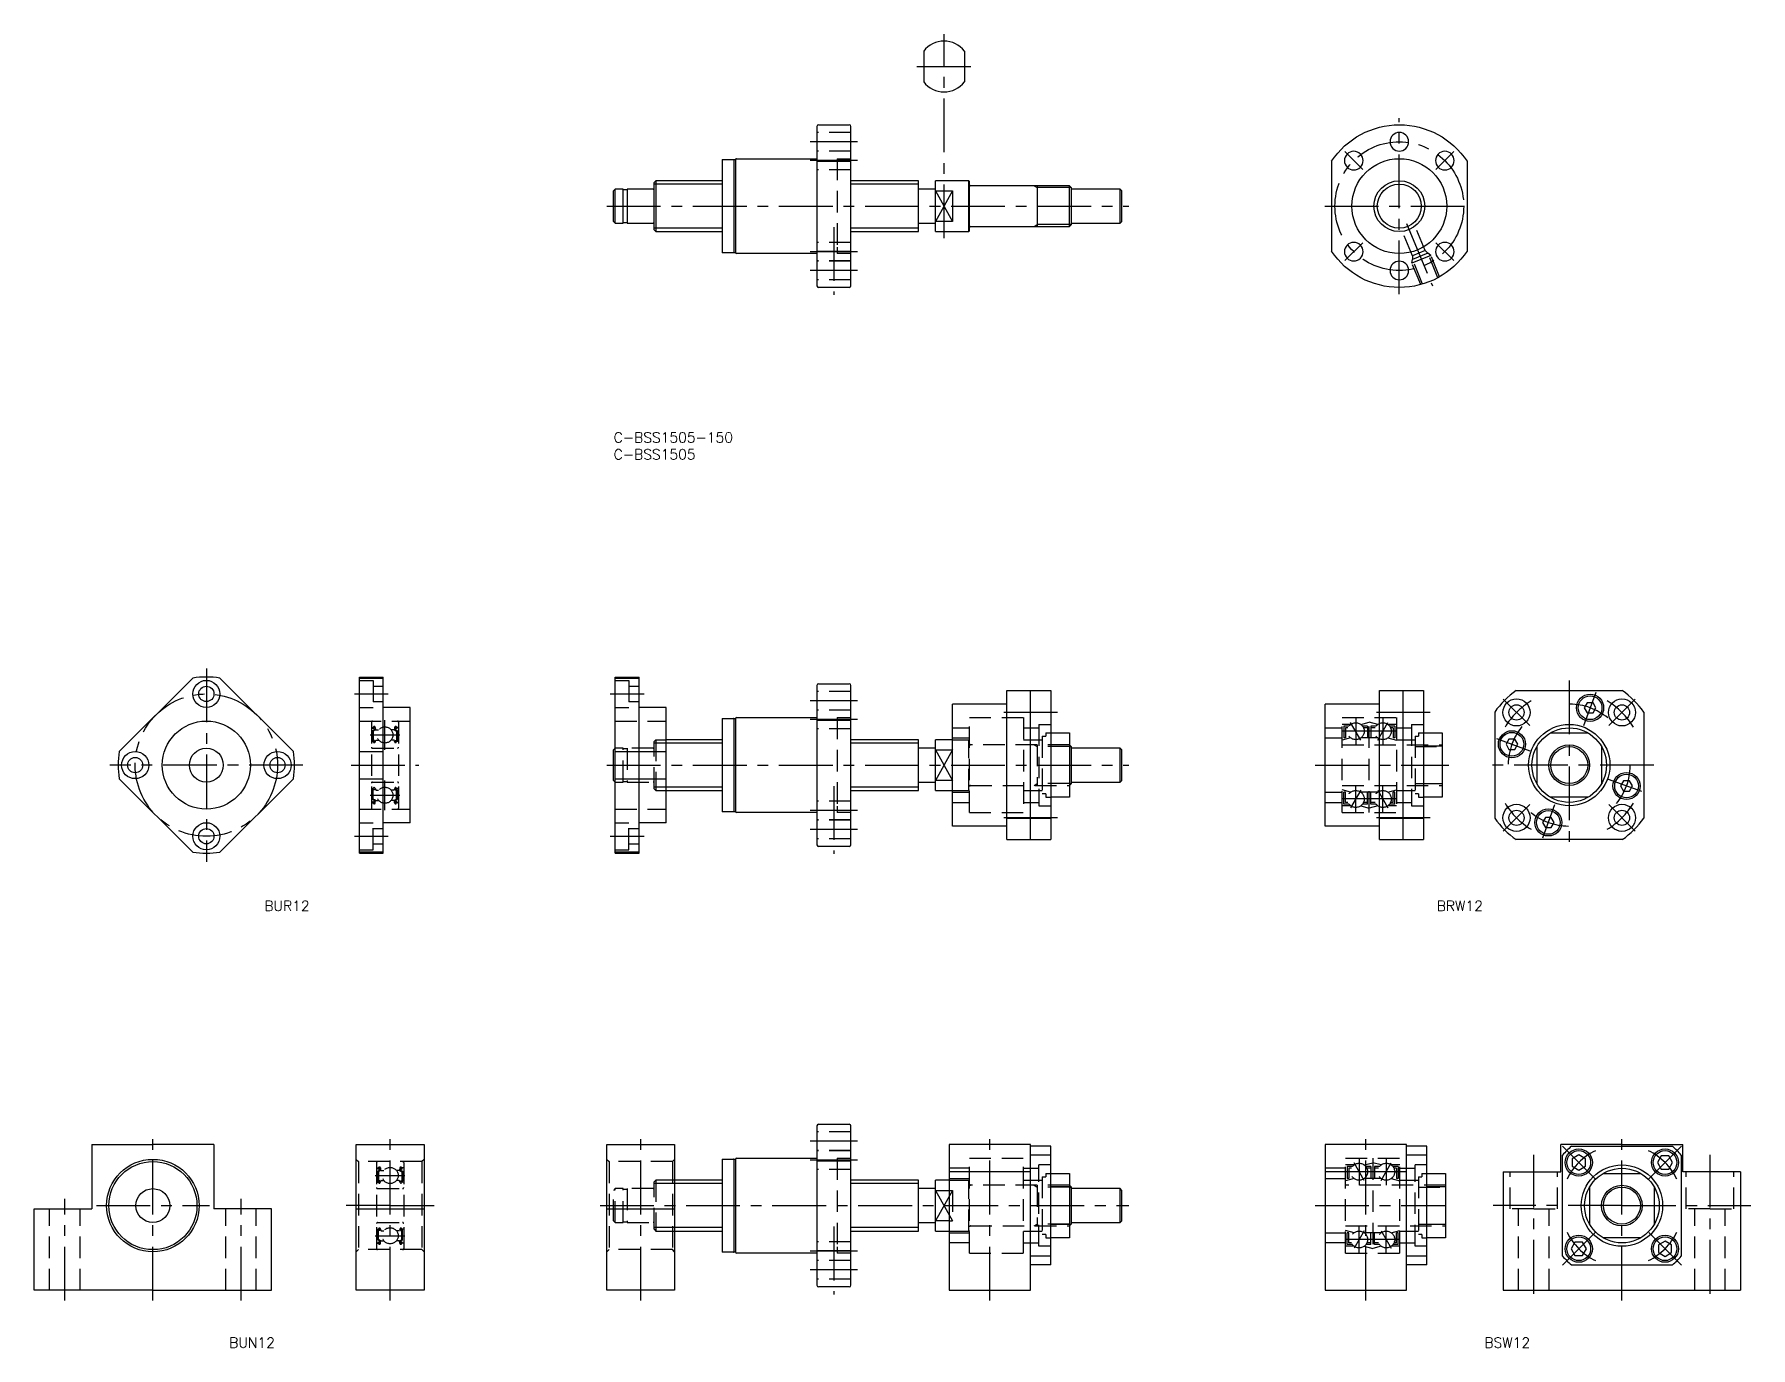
# Model space of a CAD drawing. Extents: x -171 to 336, y -270 to 117.
import ezdxf

# ---------------------------------------------------------------- set-up
doc = ezdxf.new("R2010")
doc.units = 0
doc.header["$LTSCALE"] = 0.5
doc.linetypes.add('CENTER', pattern=[50.8, 31.75, -6.35, 6.35, -6.35])
doc.linetypes.add('DASHED', pattern=[19.05, 12.7, -6.35])
doc.layers.get('0').update_dxf_attribs({"linetype": 'CONTINUOUS'})
doc.layers.add('CENTER', color=1, linetype='CENTER')
doc.styles.get("Standard").update_dxf_attribs({"font": 'txt.shx', "height": 3, "bigfont": 'bigfont.shx'})

# ---------------------------------------------------------------- blocks, each defined once
blk = doc.blocks.new('*U34')
at = {"color": 7, "linetype": 'CONTINUOUS'}
blk.add_text('C-BSS1505-150', height=3, dxfattribs=at).set_placement((0, -3))
blk = doc.blocks.new('*U35')
at = {"color": 7, "linetype": 'CONTINUOUS'}
blk.add_text('C-BSS1505', height=3, dxfattribs=at).set_placement((0, -8))
blk = doc.blocks.new('*U36')
at = {"color": 7, "linetype": 'CONTINUOUS'}
blk.add_text('BUR12', height=3, dxfattribs=at).set_placement((-103.09, -141.25))
blk = doc.blocks.new('*U37')
at = {"color": 7, "linetype": 'CONTINUOUS'}
blk.add_text('BRW12', height=3, dxfattribs=at).set_placement((242.89, -141.25))
blk = doc.blocks.new('*U38')
at = {"color": 7, "linetype": 'CONTINUOUS'}
blk.add_text('BUN12', height=3, dxfattribs=at).set_placement((-113.46, -270.13))
blk = doc.blocks.new('*U39')
at = {"color": 7, "linetype": 'CONTINUOUS'}
blk.add_text('BSW12', height=3, dxfattribs=at).set_placement((256.96, -270.13))

msp = doc.modelspace()

# ---------------------------------------------------------------- linework, layer by layer
at = {"color": 7, "linetype": 'CONTINUOUS'}
for p, q in [((91.5, 112.47), (91.5, 103.47)), ((103.5, 112.47), (103.5, 103.47)), ((60, 90.26), (60, 43.26)), ((60.5, 90.76), (69.5, 90.76)), ((70, 43.26), (70, 90.26)), ((32, 80.51), (35.35, 80.51)), ((32, 80.51), (32, 53.01)), ((35.5, 80.51), (36, 80.51)), ((35.5, 80.51), (35.5, 53.01)), ((36, 80.51), (36, 53.01)), ((36.3, 80.76), (60, 80.76)), ((60, 80.02), (70, 80.02)), ((211.86, 80.02), (211.86, 53.49)), ((251.86, 80.02), (251.86, 53.49)), ((0.5, 71.76), (0, 71.26)), ((0, 62.26), (0, 71.26)), ((2.85, 71.76), (0.5, 71.76)), ((0.5, 61.76), (0.5, 71.76)), ((2.85, 61.76), (2.85, 71.76)), ((4, 71.56), (2.85, 71.56)), ((11.7, 71.76), (4, 71.76)), ((4, 71.76), (4, 61.76)), ((12.5, 74.26), (12, 73.76)), ((12, 59.76), (12, 73.76)), ((12.5, 74.26), (12.5, 59.26)), ((32, 74.26), (12.5, 74.26)), ((90, 74.26), (70, 74.26)), ((90, 59.26), (90, 74.26)), ((95, 71.76), (90, 71.76)), ((104.8, 74.26), (95, 74.26)), ((95, 59.26), (95, 74.26)), ((95, 71.26), (100, 71.26)), ((100, 71.26), (100, 62.26)), ((105, 74.06), (104.8, 74.26)), ((104.8, 59.26), (104.8, 74.26)), ((105, 59.46), (105, 74.06)), ((134.5, 72.76), (105.3, 72.76)), ((125, 72.76), (125, 60.76)), ((135, 72.26), (134.5, 72.76)), ((134.5, 60.76), (134.5, 72.76)), ((135, 72.26), (135, 61.26)), ((149.5, 71.76), (135, 71.76)), ((150, 71.26), (149.5, 71.76)), ((149.5, 61.76), (149.5, 71.76)), ((150, 62.26), (150, 71.26)), ((0, 62.26), (0.5, 61.76)), ((0.5, 61.76), (2.85, 61.76)), ((2.85, 61.96), (4, 61.96)), ((4, 61.76), (11.7, 61.76)), ((90, 61.76), (95, 61.76)), ((100, 62.26), (95, 62.26)), ((134.5, 60.76), (135, 61.26)), ((135, 61.76), (149.5, 61.76)), ((149.5, 61.76), (150, 62.26)), ((12, 59.76), (12.5, 59.26)), ((12.5, 59.26), (32, 59.26)), ((70, 59.26), (90, 59.26)), ((95, 59.26), (104.8, 59.26)), ((104.8, 59.26), (105, 59.46)), ((105.3, 60.76), (134.5, 60.76)), ((35.35, 53.01), (32, 53.01)), ((36, 53.01), (35.5, 53.01)), ((60, 52.76), (36.3, 52.76)), ((60, 53.49), (70, 53.49)), ((69.5, 42.76), (60.5, 42.76)), ((-124.2, -72.52), (-145.88, -94.19)), ((-116.18, -72.52), (-94.5, -94.19)), ((-75, -124.2), (-75, -72.2)), ((-75, -72.2), (-68, -72.2)), ((-75, -72.52), (-68, -72.52)), ((-68, -124.2), (-68, -72.2)), ((0.5, -124.2), (0.5, -72.2)), ((0.5, -72.2), (7.5, -72.2)), ((0.5, -72.52), (7.5, -72.52)), ((7.5, -124.2), (7.5, -72.2)), ((60, -74.7), (60, -121.7)), ((60.5, -74.2), (69.5, -74.2)), ((70, -121.7), (70, -74.7)), ((116, -80.2), (100, -80.2)), ((100, -116.2), (100, -80.2)), ((116, -120.2), (116, -76.2)), ((116, -76.2), (129, -76.2)), ((123, -120.2), (123, -76.2)), ((129, -76.2), (129, -120.2)), ((226, -80.2), (210, -80.2)), ((210, -116.2), (210, -80.2)), ((226, -120.2), (226, -76.2)), ((226, -76.2), (239, -76.2)), ((233, -120.2), (233, -76.2)), ((239, -76.2), (239, -120.2)), ((266.35, -76.2), (297.65, -76.2)), ((-60, -81.2), (-68, -81.2)), ((-60, -115.2), (-60, -81.2)), ((15.5, -81.2), (7.5, -81.2)), ((15.5, -115.2), (15.5, -81.2)), ((32, -84.45), (35.35, -84.45)), ((32, -84.45), (32, -111.95)), ((35.5, -84.45), (36, -84.45)), ((35.5, -84.45), (35.5, -111.95)), ((36, -84.45), (36, -111.95)), ((36.3, -84.2), (60, -84.2)), ((60, -84.94), (70, -84.94)), ((116, -82.55), (129, -82.55)), ((226, -82.55), (239, -82.55)), ((260, -82.55), (260, -113.86)), ((304, -82.55), (304, -113.86)), ((32, -90.7), (15.5, -90.7)), ((90, -90.7), (70, -90.7)), ((90, -105.7), (90, -90.7)), ((100, -90.7), (95, -90.7)), ((95, -105.7), (95, -90.7)), ((129, -88.7), (134.5, -88.7)), ((134.5, -88.7), (134.5, -107.7)), ((239, -88.7), (244.5, -88.7)), ((244.5, -88.7), (244.5, -107.7)), ((276.45, -88.7), (287.55, -88.7)), ((-75, -94.19), (-68, -94.19)), ((0.5, -93.2), (0, -93.7)), ((0, -102.7), (0, -93.7)), ((0.5, -94.19), (15.5, -94.19)), ((95, -93.2), (90, -93.2)), ((95, -93.7), (100, -93.7)), ((135, -92.7), (134.5, -92.2)), ((135, -92.7), (135, -103.7)), ((149.5, -93.2), (135, -93.2)), ((150, -93.7), (149.5, -93.2)), ((149.5, -103.2), (149.5, -93.2)), ((150, -102.7), (150, -93.7)), ((244.5, -92.66), (239, -92.66)), ((272.5, -103.75), (272.5, -92.66)), ((291.5, -92.66), (291.5, -103.75)), ((-145.88, -102.21), (-124.2, -123.89)), ((-94.5, -102.21), (-116.18, -123.89)), ((-75, -102.21), (-68, -102.21)), ((0, -102.7), (0.5, -103.2)), ((0.5, -102.21), (15.5, -102.21)), ((15.5, -105.7), (32, -105.7)), ((70, -105.7), (90, -105.7)), ((90, -103.2), (95, -103.2)), ((100, -102.7), (95, -102.7)), ((95, -105.7), (100, -105.7)), ((134.5, -104.2), (135, -103.7)), ((135, -103.2), (149.5, -103.2)), ((149.5, -103.2), (150, -102.7)), ((244.5, -103.75), (239, -103.75)), ((134.5, -107.7), (129, -107.7)), ((244.5, -107.7), (239, -107.7)), ((287.55, -107.7), (276.45, -107.7)), ((-60, -115.2), (-68, -115.2)), ((15.5, -115.2), (7.5, -115.2)), ((35.35, -111.95), (32, -111.95)), ((36, -111.95), (35.5, -111.95)), ((60, -112.2), (36.3, -112.2)), ((60, -111.47), (70, -111.47)), ((116, -116.2), (100, -116.2)), ((116, -113.86), (129, -113.86)), ((226, -116.2), (210, -116.2)), ((226, -113.86), (239, -113.86)), ((116, -120.2), (129, -120.2)), ((226, -120.2), (239, -120.2)), ((297.65, -120.2), (266.35, -120.2)), ((-68, -123.89), (-75, -123.89)), ((-75, -124.2), (-68, -124.2)), ((7.5, -123.89), (0.5, -123.89)), ((0.5, -124.2), (7.5, -124.2)), ((69.5, -122.2), (60.5, -122.2)), ((60, -204.7), (60, -251.7)), ((60.5, -204.2), (69.5, -204.2)), ((70, -251.7), (70, -204.7)), ((-153.96, -210.2), (-153.96, -229.2)), ((-153.96, -210.2), (-135.96, -210.2)), ((-117.96, -210.2), (-135.96, -210.2)), ((-117.96, -210.2), (-117.96, -229.2)), ((-75.96, -253.2), (-75.96, -210.2)), ((-75.96, -210.2), (-55.96, -210.2)), ((-55.96, -210.2), (-55.96, -253.2)), ((-2, -253.2), (-2, -210.2)), ((-2, -210.2), (18, -210.2)), ((18, -210.2), (18, -253.2)), ((99, -210.2), (99, -253.2)), ((123, -210.2), (99, -210.2)), ((123, -253.2), (123, -210.2)), ((129, -210.7), (123, -210.7)), ((129, -245.7), (129, -210.7)), ((210, -210.2), (210, -253.2)), ((234, -210.2), (210, -210.2)), ((234, -253.2), (234, -210.2)), ((240, -210.7), (234, -210.7)), ((240, -245.7), (240, -210.7)), ((279.55, -218.2), (279.55, -210.2)), ((297.55, -210.2), (279.55, -210.2)), ((282.62, -210.7), (312.47, -210.7)), ((297.55, -210.2), (315.55, -210.2)), ((315.55, -218.2), (315.55, -210.2)), ((32, -214.45), (35.35, -214.45)), ((32, -214.45), (32, -241.95)), ((35.5, -214.45), (36, -214.45)), ((35.5, -214.45), (35.5, -241.95)), ((36, -214.45), (36, -241.95)), ((36.3, -214.2), (60, -214.2)), ((60, -214.94), (70, -214.94)), ((129, -213.28), (123, -213.28)), ((240, -213.28), (234, -213.28)), ((280.05, -243.13), (280.05, -213.28)), ((284.82, -213.23), (282.87, -214.35)), ((282.87, -214.35), (282.87, -216.6)), ((282.87, -216.6), (284.82, -217.73)), ((286.77, -214.35), (284.82, -213.23)), ((284.82, -217.73), (286.77, -216.6)), ((286.77, -216.6), (286.77, -214.35)), ((309.15, -213.53), (308.02, -215.48)), ((308.02, -215.48), (309.15, -217.42)), ((311.4, -213.53), (309.15, -213.53)), ((309.15, -217.42), (311.4, -217.42)), ((312.52, -215.48), (311.4, -213.53)), ((311.4, -217.42), (312.52, -215.48)), ((315.05, -213.28), (315.05, -243.13)), ((32, -220.7), (18, -220.7)), ((90, -220.7), (70, -220.7)), ((90, -235.7), (90, -220.7)), ((99, -220.7), (95, -220.7)), ((95, -235.7), (95, -220.7)), ((123, -218.2), (99, -218.2)), ((129, -218.7), (134.5, -218.7)), ((134.5, -222.66), (129, -222.66)), ((134.5, -218.7), (134.5, -237.7)), ((135, -222.7), (134.5, -222.2)), ((135, -222.7), (135, -233.7)), ((234, -218.2), (210, -218.2)), ((240, -218.7), (245.5, -218.7)), ((245.5, -222.66), (240, -222.66)), ((245.5, -218.7), (245.5, -237.7)), ((262.55, -218.2), (262.55, -253.2)), ((262.55, -218.2), (279.55, -218.2)), ((288.05, -233.75), (288.05, -222.66)), ((292, -218.7), (303.09, -218.7)), ((307.05, -222.66), (307.05, -233.75)), ((332.55, -218.2), (315.55, -218.2)), ((332.55, -218.2), (332.55, -253.2)), ((95, -223.2), (90, -223.2)), ((95, -223.7), (99, -223.7)), ((149.5, -223.2), (135, -223.2)), ((150, -223.7), (149.5, -223.2)), ((149.5, -233.2), (149.5, -223.2)), ((150, -232.7), (150, -223.7)), ((-170.96, -253.2), (-170.96, -229.2)), ((-100.96, -253.2), (-100.96, -229.2)), ((-75.96, -229.2), (-55.96, -229.2)), ((-2, -229.2), (18, -229.2)), ((99, -232.7), (95, -232.7)), ((149.5, -233.2), (150, -232.7)), ((18, -235.7), (32, -235.7)), ((70, -235.7), (90, -235.7)), ((90, -233.2), (95, -233.2)), ((95, -235.7), (99, -235.7)), ((134.5, -233.75), (129, -233.75)), ((134.5, -237.7), (129, -237.7)), ((134.5, -234.2), (135, -233.7)), ((135, -233.2), (149.5, -233.2)), ((245.5, -233.75), (240, -233.75)), ((245.5, -237.7), (240, -237.7)), ((303.09, -237.7), (292, -237.7)), ((35.35, -241.95), (32, -241.95)), ((36, -241.95), (35.5, -241.95)), ((60, -242.2), (36.3, -242.2)), ((60, -241.47), (70, -241.47)), ((283.69, -238.98), (282.57, -240.93)), ((282.57, -240.93), (283.69, -242.88)), ((285.94, -238.98), (283.69, -238.98)), ((283.69, -242.88), (285.94, -242.88)), ((287.07, -240.93), (285.94, -238.98)), ((285.94, -242.88), (287.07, -240.93)), ((310.27, -238.68), (308.33, -239.81)), ((308.33, -239.81), (308.33, -242.06)), ((308.33, -242.06), (310.27, -243.18)), ((312.22, -239.81), (310.27, -238.68)), ((310.27, -243.18), (312.22, -242.06)), ((312.22, -242.06), (312.22, -239.81)), ((129, -243.13), (123, -243.13)), ((129, -245.7), (123, -245.7)), ((240, -243.13), (234, -243.13)), ((240, -245.7), (234, -245.7)), ((282.62, -245.7), (312.47, -245.7)), ((-135.96, -253.2), (-170.96, -253.2)), ((-135.96, -253.2), (-100.96, -253.2)), ((-55.96, -253.2), (-75.96, -253.2)), ((18, -253.2), (-2, -253.2)), ((69.5, -252.2), (60.5, -252.2)), ((99, -253.2), (123, -253.2)), ((210, -253.2), (234, -253.2)), ((262.55, -253.2), (332.55, -253.2))]:
    msp.add_line(p, q, dxfattribs=at)
at = {"color": 3, "linetype": 'DASHED'}
for p, q in [((70, 88.51), (60, 88.51)), ((70, 83.01), (60, 83.01)), ((70, 82.94), (60, 82.94)), ((70, 77.44), (60, 77.44)), ((66, 80.76), (70, 80.76)), ((66, 80.76), (66, 54.61)), ((239.45, 53.67), (236.47, 60.85)), ((70, 56.07), (60, 56.07)), ((235.75, 52.13), (232.78, 59.31)), ((66, 54.61), (66, 52.76)), ((70, 52.76), (66, 52.76)), ((241.14, 52.2), (235.59, 49.9)), ((235.59, 49.9), (235.74, 50.98)), ((240.25, 52.92), (235.71, 51.04)), ((235.75, 52.13), (235.71, 51.04)), ((238.72, 43.76), (235.71, 51.04)), ((239.45, 53.67), (235.75, 52.13)), ((239.45, 53.67), (240.25, 52.92)), ((243.27, 45.64), (240.25, 52.92)), ((241.14, 52.2), (240.28, 52.86)), ((243.74, 45.91), (241.14, 52.2)), ((70, 50.57), (60, 50.57)), ((70, 50.51), (60, 50.51)), ((238.2, 43.61), (235.59, 49.9)), ((70, 45.01), (60, 45.01)), ((-75, -73.2), (-71, -73.2)), ((-71, -73.2), (-71, -81.2)), ((-71, -74.95), (-68, -74.95)), ((0.5, -73.2), (4.5, -73.2)), ((4.5, -73.2), (4.5, -81.2)), ((4.5, -74.95), (7.5, -74.95)), ((-71, -79.45), (-68, -79.45)), ((4.5, -79.45), (7.5, -79.45)), ((70, -76.45), (60, -76.45)), ((-75, -81.2), (-71, -81.2)), ((-75, -85.2), (-60, -85.2)), ((-71.5, -85.5), (-71.5, -110.9)), ((-63.5, -85.5), (-63.5, -110.9)), ((0.5, -81.2), (4.5, -81.2)), ((0.5, -85.2), (15.5, -85.2)), ((70, -81.95), (60, -81.95)), ((70, -82.02), (60, -82.02)), ((66, -84.2), (70, -84.2)), ((66, -84.2), (66, -110.35)), ((105, -84.2), (121, -84.2)), ((105, -112.2), (105, -84.2)), ((121, -84.2), (121, -112.2)), ((215, -84.2), (231, -84.2)), ((215, -112.2), (215, -84.2)), ((220.5, -86.2), (223, -85.53)), ((223, -112.2), (223, -84.2)), ((225.5, -86.2), (223, -85.53)), ((231, -84.2), (231, -112.2)), ((-71.4, -87.1), (-71.04, -87.1)), ((-70.52, -87.7), (-71.17, -88.08)), ((-71.17, -88.08), (-71.17, -90.9)), ((-71.05, -87.12), (-70.88, -86.91)), ((-70.9, -87.53), (-71.04, -87.39)), ((-70.32, -87.82), (-70.97, -88.19)), ((-70.97, -88.19), (-70.97, -90.9)), ((-70.57, -90.9), (-70.97, -90.9)), ((-70.97, -91.1), (-70.57, -91.1)), ((-70.9, -87.25), (-70.73, -87.04)), ((-70.76, -87.39), (-70.9, -87.25)), ((-70.9, -87.53), (-70.76, -87.39)), ((-70.57, -91.1), (-70.57, -90.9)), ((-70.55, -87.1), (-70.52, -87.7)), ((-70.42, -91.42), (-70.22, -90.87)), ((-70.35, -87.08), (-70.3, -87.71)), ((-70.32, -87.46), (-70.32, -87.82)), ((-70.2, -87.8), (-69.35, -87.8)), ((-70.13, -90.8), (-69.35, -90.8)), ((-64.8, -87.8), (-65.65, -87.8)), ((-64.87, -90.8), (-65.65, -90.8)), ((-64.58, -91.42), (-64.78, -90.87)), ((-64.65, -87.08), (-64.7, -87.71)), ((-64.68, -87.46), (-64.68, -87.82)), ((-64.68, -87.82), (-64.03, -88.19)), ((-64.45, -87.1), (-64.48, -87.7)), ((-64.48, -87.7), (-63.83, -88.08)), ((-64.43, -91.1), (-64.43, -90.9)), ((-64.43, -90.9), (-64.03, -90.9)), ((-64.03, -91.1), (-64.43, -91.1)), ((-64.1, -87.25), (-64.27, -87.04)), ((-64.24, -87.39), (-64.1, -87.25)), ((-64.1, -87.53), (-64.24, -87.39)), ((-63.95, -87.12), (-64.12, -86.91)), ((-64.1, -87.53), (-63.96, -87.39)), ((-64.03, -88.19), (-64.03, -90.9)), ((-63.6, -87.1), (-63.96, -87.1)), ((-63.83, -88.08), (-63.83, -90.9)), ((12.5, -90.7), (12, -91.2)), ((12.5, -90.7), (12.5, -105.7)), ((12.5, -90.7), (15.5, -90.7)), ((70, -87.52), (60, -87.52)), ((100, -87.2), (105, -87.2)), ((100, -90.2), (105, -90.2)), ((100, -90.7), (104.8, -90.7)), ((105, -90.9), (104.8, -90.7)), ((104.8, -105.7), (104.8, -90.7)), ((121, -87.2), (125.5, -87.2)), ((121, -90.7), (126.5, -90.7)), ((125.5, -86.2), (125.5, -110.2)), ((125.5, -86.2), (129, -86.2)), ((126.5, -89.7), (126.5, -106.7)), ((126.5, -89.7), (127.5, -89.7)), ((127.5, -88.7), (127.5, -89.7)), ((127.5, -88.7), (129, -88.7)), ((210, -87.2), (215, -87.2)), ((210, -90.2), (215, -90.2)), ((217.5, -86.2), (215, -86.2)), ((217.5, -90.2), (215, -90.87)), ((215.5, -86.7), (215.5, -90.2)), ((217, -86.7), (215.5, -86.7)), ((216, -90.2), (215.5, -90.2)), ((216, -87.2), (216, -90.2)), ((216.71, -87.2), (216, -87.2)), ((225.5, -90.2), (220.5, -90.2)), ((222.5, -86.7), (221, -86.7)), ((222.5, -87.2), (221.29, -87.2)), ((222.5, -86.7), (222.5, -90.2)), ((223.5, -86.7), (223.5, -90.2)), ((225, -86.7), (223.5, -86.7)), ((224.71, -87.2), (223.5, -87.2)), ((231, -86.2), (228.5, -86.2)), ((228.5, -90.2), (231, -90.87)), ((230.5, -86.7), (229, -86.7)), ((230, -87.2), (229.29, -87.2)), ((230, -87.2), (230, -90.2)), ((230.5, -90.2), (230, -90.2)), ((230.5, -86.7), (230.5, -90.2)), ((231, -87.2), (235.5, -87.2)), ((231, -90.7), (236.5, -90.7)), ((235.5, -86.2), (235.5, -110.2)), ((235.5, -86.2), (239, -86.2)), ((236.5, -89.7), (236.5, -106.7)), ((236.5, -89.7), (237.5, -89.7)), ((237.5, -88.7), (237.5, -89.7)), ((237.5, -88.7), (239, -88.7)), ((-71.4, -91.25), (-71.05, -91.25)), ((-71.2, -93.2), (-63.8, -93.2)), ((-71.05, -91.25), (-70.86, -91.48)), ((-70.71, -91.55), (-70.61, -91.55)), ((-64.29, -91.55), (-64.39, -91.55)), ((-63.95, -91.25), (-64.14, -91.48)), ((-63.6, -91.25), (-63.95, -91.25)), ((2.85, -93.2), (0.5, -93.2)), ((2.85, -103.2), (2.85, -93.2)), ((4, -93.4), (2.85, -93.4)), ((11.7, -93.2), (4, -93.2)), ((4, -93.2), (4, -103.2)), ((12, -105.2), (12, -91.2)), ((15.5, -91.71), (12, -91.71)), ((134.5, -92.2), (105.3, -92.2)), ((124.06, -92.2), (125, -92.75)), ((125, -92.2), (125, -104.2)), ((134.5, -92.75), (125, -92.75)), ((215, -92.2), (244.5, -92.2)), ((236.5, -92.75), (244.5, -92.75)), ((-71.4, -105.15), (-71.05, -105.15)), ((-71.2, -103.2), (-63.8, -103.2)), ((-71.17, -108.33), (-71.17, -105.5)), ((-71.05, -105.15), (-70.86, -104.93)), ((-70.97, -105.3), (-70.57, -105.3)), ((-70.57, -105.5), (-70.97, -105.5)), ((-70.97, -108.21), (-70.97, -105.5)), ((-70.71, -104.85), (-70.61, -104.85)), ((-70.57, -105.3), (-70.57, -105.5)), ((-70.42, -104.99), (-70.22, -105.54)), ((-70.13, -105.6), (-69.35, -105.6)), ((-64.87, -105.6), (-65.65, -105.6)), ((-64.58, -104.99), (-64.78, -105.54)), ((-64.43, -105.3), (-64.43, -105.5)), ((-64.03, -105.3), (-64.43, -105.3)), ((-64.43, -105.5), (-64.03, -105.5)), ((-64.29, -104.85), (-64.39, -104.85)), ((-63.95, -105.15), (-64.14, -104.93)), ((-64.03, -108.21), (-64.03, -105.5)), ((-63.6, -105.15), (-63.95, -105.15)), ((-63.83, -108.33), (-63.83, -105.5)), ((0.5, -103.2), (2.85, -103.2)), ((2.85, -103), (4, -103)), ((4, -103.2), (11.7, -103.2)), ((15.5, -104.7), (12, -104.7)), ((12, -105.2), (12.5, -105.7)), ((12.5, -105.7), (15.5, -105.7)), ((100, -105.7), (104.8, -105.7)), ((100, -106.2), (105, -106.2)), ((104.8, -105.7), (105, -105.5)), ((105.3, -104.2), (134.5, -104.2)), ((121, -105.7), (126.5, -105.7)), ((124.06, -104.2), (125, -103.66)), ((134.5, -103.66), (125, -103.66)), ((210, -106.2), (215, -106.2)), ((215, -104.2), (244.5, -104.2)), ((217.5, -106.2), (215, -105.53)), ((215.5, -109.7), (215.5, -106.2)), ((216, -106.2), (215.5, -106.2)), ((216, -109.2), (216, -106.2)), ((225.5, -106.2), (220.5, -106.2)), ((222.5, -109.7), (222.5, -106.2)), ((223.5, -109.7), (223.5, -106.2)), ((228.5, -106.2), (231, -105.53)), ((230, -109.2), (230, -106.2)), ((230.5, -106.2), (230, -106.2)), ((230.5, -109.7), (230.5, -106.2)), ((231, -105.7), (236.5, -105.7)), ((236.5, -103.66), (244.5, -103.66)), ((-75, -111.2), (-60, -111.2)), ((-71.4, -109.3), (-71.04, -109.3)), ((-70.52, -108.71), (-71.17, -108.33)), ((-71.05, -109.29), (-70.88, -109.49)), ((-70.9, -108.88), (-71.04, -109.02)), ((-70.32, -108.59), (-70.97, -108.21)), ((-70.9, -108.88), (-70.76, -109.02)), ((-70.76, -109.02), (-70.9, -109.16)), ((-70.9, -109.16), (-70.73, -109.36)), ((-70.55, -109.31), (-70.52, -108.71)), ((-70.35, -109.33), (-70.3, -108.7)), ((-70.32, -108.95), (-70.32, -108.59)), ((-70.2, -108.6), (-69.35, -108.6)), ((-64.8, -108.6), (-65.65, -108.6)), ((-64.65, -109.33), (-64.7, -108.7)), ((-64.68, -108.59), (-64.03, -108.21)), ((-64.68, -108.95), (-64.68, -108.59)), ((-64.48, -108.71), (-63.83, -108.33)), ((-64.45, -109.31), (-64.48, -108.71)), ((-64.1, -109.16), (-64.27, -109.36)), ((-64.1, -108.88), (-64.24, -109.02)), ((-64.24, -109.02), (-64.1, -109.16)), ((-63.95, -109.29), (-64.12, -109.49)), ((-64.1, -108.88), (-63.96, -109.02)), ((-63.6, -109.3), (-63.96, -109.3)), ((0.5, -111.2), (15.5, -111.2)), ((70, -108.89), (60, -108.89)), ((66, -110.35), (66, -112.2)), ((100, -109.2), (105, -109.2)), ((121, -109.2), (125.5, -109.2)), ((125.5, -110.2), (129, -110.2)), ((127.5, -106.7), (126.5, -106.7)), ((127.5, -106.7), (127.5, -107.7)), ((127.5, -107.7), (129, -107.7)), ((210, -109.2), (215, -109.2)), ((217.5, -110.2), (215, -110.2)), ((217, -109.7), (215.5, -109.7)), ((216.71, -109.2), (216, -109.2)), ((220.5, -110.2), (223, -110.87)), ((222.5, -109.7), (221, -109.7)), ((222.5, -109.2), (221.29, -109.2)), ((225.5, -110.2), (223, -110.87)), ((224.71, -109.2), (223.5, -109.2)), ((225, -109.7), (223.5, -109.7)), ((231, -110.2), (228.5, -110.2)), ((230.5, -109.7), (229, -109.7)), ((230, -109.2), (229.29, -109.2)), ((231, -109.2), (235.5, -109.2)), ((235.5, -110.2), (239, -110.2)), ((237.5, -106.7), (236.5, -106.7)), ((237.5, -106.7), (237.5, -107.7)), ((237.5, -107.7), (239, -107.7)), ((-75, -115.2), (-71, -115.2)), ((-71, -123.2), (-71, -115.2)), ((-68, -123.2), (-68, -115.2)), ((0.5, -115.2), (4.5, -115.2)), ((4.5, -123.2), (4.5, -115.2)), ((7.5, -123.2), (7.5, -115.2)), ((70, -114.39), (60, -114.39)), ((70, -114.45), (60, -114.45)), ((70, -112.2), (66, -112.2)), ((105, -112.2), (121, -112.2)), ((215, -112.2), (231, -112.2)), ((-71, -116.95), (-68, -116.95)), ((-71, -121.45), (-68, -121.45)), ((4.5, -116.95), (7.5, -116.95)), ((4.5, -121.45), (7.5, -121.45)), ((70, -119.95), (60, -119.95)), ((-75, -123.2), (-71, -123.2)), ((0.5, -123.2), (4.5, -123.2)), ((70, -206.45), (60, -206.45)), ((70, -211.95), (60, -211.95)), ((70, -212.02), (60, -212.02)), ((-75.96, -214.55), (-75.31, -215.2)), ((-75.31, -215.2), (-75.31, -241.2)), ((-56.61, -215.2), (-75.31, -215.2)), ((-69.96, -215.5), (-69.96, -240.9)), ((-69.86, -217.1), (-69.5, -217.1)), ((-68.98, -217.7), (-69.63, -218.08)), ((-69.51, -217.12), (-69.34, -216.91)), ((-69.35, -217.53), (-69.5, -217.39)), ((-69.35, -217.25), (-69.18, -217.04)), ((-69.21, -217.39), (-69.35, -217.25)), ((-69.35, -217.53), (-69.21, -217.39)), ((-69.01, -217.1), (-68.98, -217.7)), ((-68.81, -217.08), (-68.75, -217.71)), ((-68.78, -217.46), (-68.78, -217.82)), ((-63.1, -217.08), (-63.16, -217.71)), ((-63.14, -217.46), (-63.14, -217.82)), ((-62.91, -217.1), (-62.94, -217.7)), ((-62.94, -217.7), (-62.29, -218.08)), ((-62.56, -217.25), (-62.73, -217.04)), ((-62.7, -217.39), (-62.56, -217.25)), ((-62.56, -217.53), (-62.7, -217.39)), ((-62.4, -217.12), (-62.58, -216.91)), ((-62.56, -217.53), (-62.42, -217.39)), ((-62.06, -217.1), (-62.42, -217.1)), ((-61.96, -215.5), (-61.96, -240.9)), ((-55.96, -214.55), (-56.61, -215.2)), ((-56.61, -215.2), (-56.61, -241.2)), ((-2, -214.55), (-1.35, -215.2)), ((-1.35, -215.2), (-1.35, -241.2)), ((17.35, -215.2), (-1.35, -215.2)), ((18, -214.55), (17.35, -215.2)), ((17.35, -215.2), (17.35, -241.2)), ((70, -217.52), (60, -217.52)), ((66, -214.2), (70, -214.2)), ((66, -214.2), (66, -240.35)), ((105, -217.2), (99, -217.2)), ((105, -242.2), (105, -214.2)), ((105, -214.2), (121, -214.2)), ((121, -242.2), (121, -214.2)), ((121, -217.2), (125.5, -217.2)), ((129, -216.2), (125.5, -216.2)), ((125.5, -240.2), (125.5, -216.2)), ((216, -217.2), (210, -217.2)), ((216, -242.2), (216, -214.2)), ((216, -214.2), (232, -214.2)), ((218.5, -216.2), (216, -216.2)), ((216.5, -216.7), (216.5, -220.2)), ((218, -216.7), (216.5, -216.7)), ((217, -217.2), (217, -220.2)), ((217.71, -217.2), (217, -217.2)), ((221.5, -216.2), (224, -215.53)), ((223.5, -216.7), (222, -216.7)), ((223.5, -217.2), (222.29, -217.2)), ((223.5, -216.7), (223.5, -220.2)), ((224, -214.2), (224, -242.2)), ((226.5, -216.2), (224, -215.53)), ((224.5, -216.7), (224.5, -220.2)), ((226, -216.7), (224.5, -216.7)), ((225.71, -217.2), (224.5, -217.2)), ((232, -216.2), (229.5, -216.2)), ((231.5, -216.7), (230, -216.7)), ((231, -217.2), (230.29, -217.2)), ((231, -217.2), (231, -220.2)), ((231.5, -216.7), (231.5, -220.2)), ((232, -242.2), (232, -214.2)), ((232, -217.2), (236.5, -217.2)), ((240, -216.2), (236.5, -216.2)), ((236.5, -240.2), (236.5, -216.2)), ((-69.86, -221.25), (-69.51, -221.25)), ((-69.63, -218.08), (-69.63, -220.9)), ((-69.51, -221.25), (-69.31, -221.48)), ((-68.78, -217.82), (-69.43, -218.19)), ((-69.43, -218.19), (-69.43, -220.9)), ((-69.03, -220.9), (-69.43, -220.9)), ((-69.43, -221.1), (-69.03, -221.1)), ((-69.16, -221.55), (-69.07, -221.55)), ((-69.03, -221.1), (-69.03, -220.9)), ((-68.88, -221.42), (-68.68, -220.87)), ((-68.65, -217.8), (-67.81, -217.8)), ((-68.58, -220.8), (-67.81, -220.8)), ((-63.26, -217.8), (-64.11, -217.8)), ((-63.33, -220.8), (-64.11, -220.8)), ((-63.04, -221.42), (-63.24, -220.87)), ((-63.14, -217.82), (-62.49, -218.19)), ((-62.89, -220.9), (-62.49, -220.9)), ((-62.89, -221.1), (-62.89, -220.9)), ((-62.49, -221.1), (-62.89, -221.1)), ((-62.75, -221.55), (-62.85, -221.55)), ((-62.41, -221.25), (-62.6, -221.48)), ((-62.49, -218.19), (-62.49, -220.9)), ((-62.06, -221.25), (-62.41, -221.25)), ((-62.29, -218.08), (-62.29, -220.9)), ((12.5, -220.7), (12, -221.2)), ((12, -235.2), (12, -221.2)), ((18, -221.71), (12, -221.71)), ((12.5, -220.7), (12.5, -235.7)), ((18, -220.7), (12.5, -220.7)), ((99, -220.2), (105, -220.2)), ((99, -220.7), (104.8, -220.7)), ((105, -220.9), (104.8, -220.7)), ((104.8, -235.7), (104.8, -220.7)), ((134.5, -222.2), (105.3, -222.2)), ((121, -220.7), (126.5, -220.7)), ((124.06, -222.2), (125, -222.75)), ((125, -222.2), (125, -234.2)), ((134.5, -222.75), (125, -222.75)), ((126.5, -219.7), (126.5, -236.7)), ((126.5, -219.7), (127.5, -219.7)), ((127.5, -218.7), (127.5, -219.7)), ((127.5, -218.7), (129, -218.7)), ((210, -220.2), (216, -220.2)), ((218.5, -220.2), (216, -220.87)), ((245.5, -222.2), (216, -222.2)), ((217, -220.2), (216.5, -220.2)), ((226.5, -220.2), (221.5, -220.2)), ((229.5, -220.2), (232, -220.87)), ((231.5, -220.2), (231, -220.2)), ((232, -220.7), (237.5, -220.7)), ((237.5, -219.7), (237.5, -236.7)), ((237.5, -219.7), (238.5, -219.7)), ((237.5, -222.75), (245.5, -222.75)), ((238.5, -218.7), (238.5, -219.7)), ((238.5, -218.7), (240, -218.7)), ((264.55, -229.2), (264.55, -218.2)), ((278.55, -229.2), (278.55, -218.2)), ((316.55, -229.2), (316.55, -218.2)), ((330.55, -229.2), (330.55, -218.2)), ((-69.66, -223.2), (-62.26, -223.2)), ((0.5, -223.2), (0, -223.7)), ((0, -232.7), (0, -223.7)), ((2.85, -223.2), (0.5, -223.2)), ((0.5, -233.2), (0.5, -223.2)), ((2.85, -233.2), (2.85, -223.2)), ((4, -223.4), (2.85, -223.4)), ((11.7, -223.2), (4, -223.2)), ((4, -223.2), (4, -233.2)), ((99, -223.7), (100, -223.7)), ((100, -223.7), (100, -232.7)), ((-166.46, -253.2), (-166.46, -229.2)), ((-157.46, -253.2), (-157.46, -229.2)), ((-114.46, -253.2), (-114.46, -229.2)), ((-105.46, -253.2), (-105.46, -229.2)), ((0, -232.7), (0.5, -233.2)), ((99, -232.7), (100, -232.7)), ((271.55, -229.2), (264.55, -229.2)), ((267.05, -253.2), (267.05, -229.2)), ((271.55, -229.2), (278.55, -229.2)), ((276.05, -253.2), (276.05, -229.2)), ((323.55, -229.2), (316.55, -229.2)), ((319.05, -253.2), (319.05, -229.2)), ((323.55, -229.2), (330.55, -229.2)), ((328.05, -253.2), (328.05, -229.2)), ((-69.86, -235.15), (-69.51, -235.15)), ((-69.66, -233.2), (-62.26, -233.2)), ((-69.63, -238.33), (-69.63, -235.5)), ((-69.51, -235.15), (-69.31, -234.93)), ((-69.43, -235.3), (-69.03, -235.3)), ((-69.43, -238.21), (-69.43, -235.5)), ((-69.03, -235.5), (-69.43, -235.5)), ((-69.16, -234.85), (-69.07, -234.85)), ((-69.03, -235.3), (-69.03, -235.5)), ((-68.88, -234.99), (-68.68, -235.54)), ((-68.58, -235.6), (-67.81, -235.6)), ((-63.33, -235.6), (-64.11, -235.6)), ((-63.04, -234.99), (-63.24, -235.54)), ((-62.49, -235.3), (-62.89, -235.3)), ((-62.89, -235.3), (-62.89, -235.5)), ((-62.89, -235.5), (-62.49, -235.5)), ((-62.75, -234.85), (-62.85, -234.85)), ((-62.41, -235.15), (-62.6, -234.93)), ((-62.49, -238.21), (-62.49, -235.5)), ((-62.06, -235.15), (-62.41, -235.15)), ((-62.29, -238.33), (-62.29, -235.5)), ((0.5, -233.2), (2.85, -233.2)), ((2.85, -233), (4, -233)), ((4, -233.2), (11.7, -233.2)), ((18, -234.7), (12, -234.7)), ((12, -235.2), (12.5, -235.7)), ((12.5, -235.7), (18, -235.7)), ((99, -235.7), (104.8, -235.7)), ((99, -236.2), (105, -236.2)), ((104.8, -235.7), (105, -235.5)), ((105.3, -234.2), (134.5, -234.2)), ((121, -235.7), (126.5, -235.7)), ((124.06, -234.2), (125, -233.66)), ((134.5, -233.66), (125, -233.66)), ((127.5, -236.7), (126.5, -236.7)), ((127.5, -236.7), (127.5, -237.7)), ((127.5, -237.7), (129, -237.7)), ((210, -236.2), (216, -236.2)), ((216, -234.2), (245.5, -234.2)), ((218.5, -236.2), (216, -235.53)), ((216.5, -239.7), (216.5, -236.2)), ((217, -236.2), (216.5, -236.2)), ((217, -239.2), (217, -236.2)), ((226.5, -236.2), (221.5, -236.2)), ((223.5, -239.7), (223.5, -236.2)), ((224.5, -239.7), (224.5, -236.2)), ((229.5, -236.2), (232, -235.53)), ((231, -239.2), (231, -236.2)), ((231.5, -236.2), (231, -236.2)), ((231.5, -239.7), (231.5, -236.2)), ((232, -235.7), (237.5, -235.7)), ((237.5, -233.66), (245.5, -233.66)), ((238.5, -236.7), (237.5, -236.7)), ((238.5, -236.7), (238.5, -237.7)), ((238.5, -237.7), (240, -237.7)), ((-75.96, -241.85), (-75.31, -241.2)), ((-56.61, -241.2), (-75.31, -241.2)), ((-69.86, -239.3), (-69.5, -239.3)), ((-68.98, -238.71), (-69.63, -238.33)), ((-69.51, -239.29), (-69.34, -239.49)), ((-69.35, -238.88), (-69.5, -239.02)), ((-68.78, -238.59), (-69.43, -238.21)), ((-69.35, -238.88), (-69.21, -239.02)), ((-69.21, -239.02), (-69.35, -239.16)), ((-69.35, -239.16), (-69.18, -239.36)), ((-69.01, -239.31), (-68.98, -238.71)), ((-68.81, -239.33), (-68.75, -238.7)), ((-68.78, -238.95), (-68.78, -238.59)), ((-68.65, -238.6), (-67.81, -238.6)), ((-63.26, -238.6), (-64.11, -238.6)), ((-63.1, -239.33), (-63.16, -238.7)), ((-63.14, -238.59), (-62.49, -238.21)), ((-63.14, -238.95), (-63.14, -238.59)), ((-62.94, -238.71), (-62.29, -238.33)), ((-62.91, -239.31), (-62.94, -238.71)), ((-62.56, -239.16), (-62.73, -239.36)), ((-62.56, -238.88), (-62.7, -239.02)), ((-62.7, -239.02), (-62.56, -239.16)), ((-62.4, -239.29), (-62.58, -239.49)), ((-62.56, -238.88), (-62.42, -239.02)), ((-62.06, -239.3), (-62.42, -239.3)), ((-55.96, -241.85), (-56.61, -241.2)), ((-2, -241.85), (-1.35, -241.2)), ((17.35, -241.2), (-1.35, -241.2)), ((18, -241.85), (17.35, -241.2)), ((70, -238.89), (60, -238.89)), ((66, -240.35), (66, -242.2)), ((70, -242.2), (66, -242.2)), ((105, -239.2), (99, -239.2)), ((105, -242.2), (121, -242.2)), ((121, -239.2), (125.5, -239.2)), ((129, -240.2), (125.5, -240.2)), ((216, -239.2), (210, -239.2)), ((218.5, -240.2), (216, -240.2)), ((216, -242.2), (232, -242.2)), ((218, -239.7), (216.5, -239.7)), ((217.71, -239.2), (217, -239.2)), ((221.5, -240.2), (224, -240.87)), ((223.5, -239.7), (222, -239.7)), ((223.5, -239.2), (222.29, -239.2)), ((226.5, -240.2), (224, -240.87)), ((225.71, -239.2), (224.5, -239.2)), ((226, -239.7), (224.5, -239.7)), ((232, -240.2), (229.5, -240.2)), ((231.5, -239.7), (230, -239.7)), ((231, -239.2), (230.29, -239.2)), ((232, -239.2), (236.5, -239.2)), ((240, -240.2), (236.5, -240.2)), ((70, -244.39), (60, -244.39)), ((70, -244.45), (60, -244.45)), ((70, -249.95), (60, -249.95))]:
    msp.add_line(p, q, dxfattribs=at)
at = {"color": 3, "linetype": 'CONTINUOUS'}
for p, q in [((32, 73.25), (12, 73.25)), ((90, 73.25), (70, 73.25)), ((100, 71.26), (95, 62.26)), ((95, 71.26), (100, 62.26)), ((124.06, 72.76), (125, 72.22)), ((135, 72.22), (125, 72.22)), ((124.06, 60.76), (125, 61.3)), ((135, 61.3), (125, 61.3)), ((32, 60.27), (12, 60.27)), ((90, 60.27), (70, 60.27)), ((32, -91.71), (15.5, -91.71)), ((90, -91.71), (70, -91.71)), ((100, -93.7), (95, -102.7)), ((95, -93.7), (100, -102.7)), ((134.5, -92.75), (135, -92.75)), ((32, -104.7), (15.5, -104.7)), ((90, -104.7), (70, -104.7)), ((134.5, -103.66), (135, -103.66)), ((32, -221.71), (18, -221.71)), ((90, -221.71), (70, -221.71)), ((134.5, -222.75), (135, -222.75)), ((100, -223.7), (95, -232.7)), ((95, -223.7), (100, -232.7)), ((32, -234.7), (18, -234.7)), ((90, -234.7), (70, -234.7)), ((134.5, -233.66), (135, -233.66))]:
    msp.add_line(p, q, dxfattribs=at)
at = {"color": 7, "linetype": 'CONTINUOUS'}
for points in [[(287.29, -79.79), (286.42, -81.29), (287.29, -82.79), (289.02, -82.79), (289.89, -81.29), (289.02, -79.79)], [(264.22, -90.55), (263.35, -92.05), (264.22, -93.55), (265.95, -93.55), (266.82, -92.05), (265.95, -90.55)], [(298.05, -102.86), (297.18, -104.36), (298.05, -105.86), (299.78, -105.86), (300.65, -104.36), (299.78, -102.86)], [(274.98, -113.62), (274.11, -115.12), (274.98, -116.62), (276.71, -116.62), (277.58, -115.12), (276.71, -113.62)]]:
    msp.add_lwpolyline(points, close=True, dxfattribs=at)
for points in [[(-170.96, -229.2), (-153.96, -229.2)], [(-100.96, -229.2), (-117.96, -229.2)]]:
    msp.add_lwpolyline(points, dxfattribs=at)
at = {"color": 7, "linetype": 'CONTINUOUS', "extrusion": (0, 0, -1)}
for centre in [(-231.86, 85.76), (-218.42, 80.19), (-245.29, 80.19), (-218.42, 53.32), (-245.29, 53.32), (-231.86, 47.76)]:
    msp.add_circle(centre, 2.75, dxfattribs=at)
at = {"color": 7, "linetype": 'CONTINUOUS'}
for centre, radius in [((231.86, 66.76), 14), ((231.86, 66.76), 6.49), ((-120.19, -77.2), 4), ((-120.19, -77.2), 2.25), ((266.44, -82.65), 4), ((266.44, -82.65), 2.25), ((288.16, -81.29), 4), ((288.16, -81.29), 3.5), ((297.56, -82.65), 4), ((297.56, -82.65), 2.25), ((-120.19, -98.2), 13), ((265.09, -92.05), 4), ((265.09, -92.05), 3.5), ((282, -98.2), 12), ((282, -98.2), 11), ((-141.19, -98.2), 4), ((-141.19, -98.2), 2.25), ((-120.19, -98.2), 5), ((-99.19, -98.2), 4), ((-99.19, -98.2), 2.25), ((282, -98.2), 5.46), ((298.91, -104.36), 4), ((298.91, -104.36), 3.5), ((266.44, -113.76), 4), ((275.84, -115.12), 4), ((297.56, -113.76), 4), ((-120.19, -119.2), 4), ((266.44, -113.76), 2.25), ((275.84, -115.12), 3.5), ((297.56, -113.76), 2.25), ((-120.19, -119.2), 2.25), ((284.82, -215.48), 4), ((284.82, -215.48), 3.5), ((310.27, -215.48), 4), ((310.27, -215.48), 3.5), ((-135.96, -228.2), 13.65), ((-135.96, -228.2), 13), ((297.55, -228.2), 12), ((297.55, -228.2), 11), ((297.55, -228.2), 5.46), ((-135.96, -228.2), 5), ((284.82, -240.93), 4), ((284.82, -240.93), 3.5), ((310.27, -240.93), 4), ((310.27, -240.93), 3.5)]:
    msp.add_circle(centre, radius, dxfattribs=at)
at = {"color": 3, "linetype": 'CONTINUOUS'}
for centre, radius in [((231.86, 66.76), 7.5), ((282, -98.2), 6), ((297.55, -228.2), 6)]:
    msp.add_circle(centre, radius, dxfattribs=at)
at = {"color": 3, "linetype": 'DASHED'}
for centre, radius in [((219, -88.2), 2.5), ((227, -88.2), 2.5), ((-67.5, -89.3), 2.38), ((-67.5, -107.1), 2.38), ((219, -108.2), 2.5), ((227, -108.2), 2.5), ((-65.96, -219.3), 2.38), ((220, -218.2), 2.5), ((228, -218.2), 2.5), ((-65.96, -237.1), 2.38), ((220, -238.2), 2.5), ((228, -238.2), 2.5)]:
    msp.add_circle(centre, radius, dxfattribs=at)
at = {"color": 7, "linetype": 'CONTINUOUS'}
for centre, radius, start, end in [((97.5, 107.97), 7.5, 36.8699, 143.1301), ((97.5, 107.97), 7.5, 216.8699, 323.1301), ((60.5, 90.26), 0.5, 90, 180), ((69.5, 90.26), 0.5, 0, 90), ((35.35, 80.36), 0.15, 0, 90), ((36.3, 80.46), 0.3, 90, 180), ((11.7, 72.06), 0.3, 270, 0), ((105.3, 73.06), 0.3, 180, 270), ((11.7, 61.46), 0.3, 0, 90), ((105.3, 60.46), 0.3, 90, 180), ((35.35, 53.16), 0.15, 270, 0), ((36.3, 53.06), 0.3, 180, 270), ((60.5, 43.26), 0.5, 180, 270), ((69.5, 43.26), 0.5, 270, 0), ((-120.19, -98.2), 26, 81.1289, 98.8711), ((60.5, -74.7), 0.5, 90, 180), ((69.5, -74.7), 0.5, 0, 90), ((282, -98.2), 27, 125.4309, 144.5691), ((282, -98.2), 27, 35.4309, 54.5691), ((35.35, -84.6), 0.15, 0, 90), ((36.3, -84.5), 0.3, 90, 180), ((-120.19, -98.2), 26, 171.1289, 188.8711), ((-120.19, -98.2), 26, 351.1289, 8.8711), ((35.35, -111.8), 0.15, 270, 0), ((36.3, -111.9), 0.3, 180, 270), ((282, -98.2), 27, 215.4309, 234.5691), ((282, -98.2), 27, 305.4309, 324.5691), ((-120.19, -98.2), 26, 261.1289, 278.8711), ((60.5, -121.7), 0.5, 180, 270), ((69.5, -121.7), 0.5, 270, 0), ((60.5, -204.7), 0.5, 90, 180), ((69.5, -204.7), 0.5, 0, 90), ((297.55, -228.2), 23, 130.4591, 139.5409), ((297.55, -228.2), 23, 40.4591, 49.5409), ((35.35, -214.6), 0.15, 0, 90), ((36.3, -214.5), 0.3, 90, 180), ((35.35, -241.8), 0.15, 270, 0), ((36.3, -241.9), 0.3, 180, 270), ((297.55, -228.2), 23, 220.4591, 229.5409), ((297.55, -228.2), 23, 310.4591, 319.5409), ((60.5, -251.7), 0.5, 180, 270), ((69.5, -251.7), 0.5, 270, 0)]:
    msp.add_arc(centre, radius, start, end, dxfattribs=at)
at = {"color": 7, "linetype": 'CONTINUOUS', "extrusion": (0, 0, -1)}
for start, end in [(33.5573, 146.4427), (213.5573, 326.4427)]:
    msp.add_arc((-231.86, 66.76), 24, start, end, dxfattribs=at)
at = {"color": 3, "linetype": 'DASHED'}
for centre, radius, start, end in [((-71.2, -85.5), 0.3, 90, 180), ((-63.8, -85.5), 0.3, 0, 90), ((-71.4, -87), 0.1, 180, 270), ((-70.97, -90.9), 0.2, 180, 270), ((-70.9, -87.25), 0.2, 140.137, 225.002), ((-70.65, -87.11), 0.3, 4.9354, 140.137), ((-70.65, -87.11), 0.1, 3.1017, 139.9503), ((-70.2, -87.7), 0.1, 184.9354, 270), ((-70.13, -90.9), 0.1, 90, 159.9916), ((-64.87, -90.9), 0.1, 20.0084, 90), ((-64.8, -87.7), 0.1, 270, 355.0646), ((-64.35, -87.11), 0.3, 39.863, 175.0646), ((-64.35, -87.11), 0.1, 40.0497, 176.8983), ((-64.03, -90.9), 0.2, 270, 0), ((-64.1, -87.25), 0.2, 314.998, 39.863), ((-63.6, -87), 0.1, 270, 0), ((-71.4, -91.35), 0.1, 90, 180.8103), ((-71.2, -92.9), 0.3, 180, 270), ((-70.71, -91.35), 0.2, 219.9762, 270), ((-70.61, -91.35), 0.2, 270, 339.9916), ((-64.39, -91.35), 0.2, 200.0084, 270), ((-64.29, -91.35), 0.2, 270, 320.0238), ((-63.8, -92.9), 0.3, 270, 0), ((-63.6, -91.35), 0.1, 359.1897, 90), ((11.7, -92.9), 0.3, 270, 0), ((105.3, -91.9), 0.3, 180, 270), ((-71.2, -103.5), 0.3, 90, 180), ((-71.4, -105.05), 0.1, 179.1897, 270), ((-70.97, -105.5), 0.2, 90, 180), ((-70.71, -105.05), 0.2, 90, 140.0238), ((-70.61, -105.05), 0.2, 20.0084, 90), ((-70.13, -105.5), 0.1, 200.0084, 270), ((-64.87, -105.5), 0.1, 270, 339.9916), ((-64.39, -105.05), 0.2, 90, 159.9916), ((-64.29, -105.05), 0.2, 39.9762, 90), ((-64.03, -105.5), 0.2, 0, 90), ((-63.8, -103.5), 0.3, 0, 90), ((-63.6, -105.05), 0.1, 270, 0.8103), ((11.7, -103.5), 0.3, 0, 90), ((105.3, -104.5), 0.3, 90, 180), ((-71.4, -109.4), 0.1, 90, 180), ((-71.2, -110.9), 0.3, 180, 270), ((-70.9, -109.16), 0.2, 134.998, 219.863), ((-70.65, -109.3), 0.3, 219.863, 355.0646), ((-70.65, -109.3), 0.1, 220.0497, 356.8983), ((-70.2, -108.7), 0.1, 90, 175.0646), ((-64.8, -108.7), 0.1, 4.9354, 90), ((-64.35, -109.3), 0.3, 184.9354, 320.137), ((-64.35, -109.3), 0.1, 183.1017, 319.9503), ((-64.1, -109.16), 0.2, 320.137, 45.002), ((-63.8, -110.9), 0.3, 270, 0), ((-63.6, -109.4), 0.1, 0, 90), ((-69.66, -215.5), 0.3, 90, 180), ((-69.86, -217), 0.1, 180, 270), ((-69.35, -217.25), 0.2, 140.137, 225.002), ((-69.11, -217.11), 0.3, 4.9354, 140.137), ((-69.11, -217.11), 0.1, 3.1017, 139.9503), ((-68.65, -217.7), 0.1, 184.9354, 270), ((-63.26, -217.7), 0.1, 270, 355.0646), ((-62.81, -217.11), 0.3, 39.863, 175.0646), ((-62.81, -217.11), 0.1, 40.0497, 176.8983), ((-62.56, -217.25), 0.2, 314.998, 39.863), ((-62.26, -215.5), 0.3, 0, 90), ((-62.06, -217), 0.1, 270, 0), ((-69.86, -221.35), 0.1, 90, 180.8103), ((-69.43, -220.9), 0.2, 180, 270), ((-69.16, -221.35), 0.2, 219.9762, 270), ((-69.07, -221.35), 0.2, 270, 339.9916), ((-68.58, -220.9), 0.1, 90, 159.9916), ((-63.33, -220.9), 0.1, 20.0084, 90), ((-62.85, -221.35), 0.2, 200.0084, 270), ((-62.75, -221.35), 0.2, 270, 320.0238), ((-62.49, -220.9), 0.2, 270, 0), ((-62.06, -221.35), 0.1, 359.1897, 90), ((105.3, -221.9), 0.3, 180, 270), ((-69.66, -222.9), 0.3, 180, 270), ((-62.26, -222.9), 0.3, 270, 0), ((11.7, -222.9), 0.3, 270, 0), ((-69.66, -233.5), 0.3, 90, 180), ((-69.86, -235.05), 0.1, 179.1897, 270), ((-69.43, -235.5), 0.2, 90, 180), ((-69.16, -235.05), 0.2, 90, 140.0238), ((-69.07, -235.05), 0.2, 20.0084, 90), ((-68.58, -235.5), 0.1, 200.0084, 270), ((-63.33, -235.5), 0.1, 270, 339.9916), ((-62.85, -235.05), 0.2, 90, 159.9916), ((-62.75, -235.05), 0.2, 39.9762, 90), ((-62.49, -235.5), 0.2, 0, 90), ((-62.26, -233.5), 0.3, 0, 90), ((-62.06, -235.05), 0.1, 270, 0.8103), ((11.7, -233.5), 0.3, 0, 90), ((105.3, -234.5), 0.3, 90, 180), ((-69.86, -239.4), 0.1, 90, 180), ((-69.66, -240.9), 0.3, 180, 270), ((-69.35, -239.16), 0.2, 134.998, 219.863), ((-69.11, -239.3), 0.3, 219.863, 355.0646), ((-69.11, -239.3), 0.1, 220.0497, 356.8983), ((-68.65, -238.7), 0.1, 90, 175.0646), ((-63.26, -238.7), 0.1, 4.9354, 90), ((-62.81, -239.3), 0.3, 184.9354, 320.137), ((-62.81, -239.3), 0.1, 183.1017, 319.9503), ((-62.56, -239.16), 0.2, 320.137, 45.002), ((-62.26, -240.9), 0.3, 270, 0), ((-62.06, -239.4), 0.1, 0, 90)]:
    msp.add_arc(centre, radius, start, end, dxfattribs=at)
at = {"layer": 'CENTER', "color": 1, "linetype": 'CENTER'}
for p, q in [((97.5, 57.26), (97.5, 117.47)), ((89.5, 107.97), (105.5, 107.97)), ((231.86, 40.76), (231.86, 92.76)), ((72, 85.76), (58, 85.76)), ((221.08, 77.54), (215.77, 82.85)), ((242.64, 77.54), (247.95, 82.85)), ((72, 80.19), (58, 80.19)), ((-2, 66.76), (152, 66.76)), ((209.86, 66.76), (253.86, 66.76)), ((233.96, 61.68), (241.62, 43.2)), ((65, 60.57), (65, 40.57)), ((221.08, 55.98), (215.77, 50.67)), ((242.64, 55.98), (247.95, 50.67)), ((72, 53.32), (58, 53.32)), ((72, 47.76), (58, 47.76)), ((-120.19, -69.7), (-120.19, -126.7)), ((282, -73.2), (282, -123.2)), ((-76.5, -77.2), (-66.5, -77.2)), ((-1, -77.2), (9, -77.2)), ((72, -79.2), (58, -79.2)), ((262.55, -78.76), (270.33, -86.54)), ((289.82, -76.73), (286.22, -86.6)), ((301.45, -78.76), (293.67, -86.54)), ((-67.5, -93.69), (-67.5, -84.92)), ((72, -84.77), (58, -84.77)), ((131, -82.65), (114, -82.65)), ((220.5, -90.8), (217.5, -85.61)), ((220.5, -90.8), (217.5, -85.61)), ((219, -84.2), (219, -92.2)), ((241, -82.65), (224, -82.65)), ((225.5, -90.8), (228.5, -85.61)), ((227, -84.2), (227, -92.2)), ((-71.88, -89.3), (-63.12, -89.3)), ((231, -88.2), (215, -88.2)), ((260.53, -90.39), (270.39, -93.98)), ((-91.69, -98.2), (-148.69, -98.2)), ((-77.5, -98.2), (-57.5, -98.2)), ((-2, -98.2), (152, -98.2)), ((207, -98.2), (246.5, -98.2)), ((307, -98.2), (257, -98.2)), ((-67.5, -111.49), (-67.5, -102.72)), ((65, -104.39), (65, -124.39)), ((220.5, -105.61), (217.5, -110.8)), ((220.5, -105.61), (217.5, -110.8)), ((219, -112.2), (219, -104.2)), ((225.5, -105.61), (228.5, -110.8)), ((227, -112.2), (227, -104.2)), ((303.47, -106.02), (293.61, -102.43)), ((-71.88, -107.1), (-63.12, -107.1)), ((231, -108.2), (215, -108.2)), ((262.55, -117.65), (270.33, -109.87)), ((274.18, -119.68), (277.78, -109.81)), ((301.45, -117.65), (293.67, -109.87)), ((72, -111.64), (58, -111.64)), ((131, -113.76), (114, -113.76)), ((241, -113.76), (224, -113.76)), ((-76.5, -119.2), (-66.5, -119.2)), ((-1, -119.2), (9, -119.2)), ((72, -117.2), (58, -117.2)), ((-135.96, -256.2), (-135.96, -207.2)), ((-65.96, -256.2), (-65.96, -207.2)), ((8, -256.2), (8, -207.2)), ((111, -256.2), (111, -207.2)), ((222, -256.2), (222, -207.2)), ((297.55, -256.2), (297.55, -207.2)), ((72, -209.2), (58, -209.2)), ((279.99, -210.65), (289.64, -220.3)), ((315.1, -210.65), (305.45, -220.3)), ((72, -214.77), (58, -214.77)), ((221.5, -220.8), (218.5, -215.61)), ((221.5, -220.8), (218.5, -215.61)), ((220, -214.2), (220, -222.2)), ((226.5, -220.8), (229.5, -215.61)), ((228, -214.2), (228, -222.2)), ((271.55, -254.2), (271.55, -213.2)), ((323.55, -254.2), (323.55, -213.2)), ((-70.34, -219.3), (-61.58, -219.3)), ((232, -218.2), (216, -218.2)), ((-161.96, -256.2), (-161.96, -226.2)), ((-109.96, -256.2), (-109.96, -226.2)), ((-152.61, -228.2), (-119.31, -228.2)), ((-65.96, -228.2), (-78.96, -228.2)), ((-65.96, -228.2), (-52.96, -228.2)), ((-4, -228.2), (152, -228.2)), ((207, -228.2), (245.5, -228.2)), ((297.55, -228.2), (259.55, -228.2)), ((297.55, -228.2), (335.55, -228.2)), ((-70.34, -237.1), (-61.58, -237.1)), ((65, -234.39), (65, -254.39)), ((221.5, -235.61), (218.5, -240.8)), ((221.5, -235.61), (218.5, -240.8)), ((220, -242.2), (220, -234.2)), ((226.5, -235.61), (229.5, -240.8)), ((228, -242.2), (228, -234.2)), ((279.99, -245.76), (289.64, -236.11)), ((315.1, -245.76), (305.45, -236.11)), ((72, -241.64), (58, -241.64)), ((232, -238.2), (216, -238.2)), ((72, -247.2), (58, -247.2))]:
    msp.add_line(p, q, dxfattribs=at)
for centre, radius in [((231.86, 66.76), 19), ((-120.19, -98.2), 21)]:
    msp.add_circle(centre, radius, dxfattribs=at)
for centre, radius, start, end in [((282, -98.2), 22, 120.6385, 149.3615), ((282, -98.2), 18, 50.8119, 89.1881), ((282, -98.2), 22, 30.6385, 59.3615), ((282, -98.2), 18, 140.8119, 179.1881), ((282, -98.2), 18, 320.8119, 359.1881), ((282, -98.2), 22, 210.6385, 239.3615), ((282, -98.2), 22, 300.6385, 329.3615), ((282, -98.2), 18, 230.8119, 269.1881), ((297.55, -228.2), 18, 115.8119, 154.1881), ((297.55, -228.2), 18, 25.8119, 64.1881), ((297.55, -228.2), 18, 205.8119, 244.1881), ((297.55, -228.2), 18, 295.8119, 334.1881)]:
    msp.add_arc(centre, radius, start, end, dxfattribs=at)

# ---------------------------------------------------------------- block references
at = {"color": 7, "linetype": 'CONTINUOUS'}
for name in ['*U34', '*U35', '*U36', '*U37', '*U38', '*U39']:
    msp.add_blockref(name, (0, 0), dxfattribs=at)

doc.saveas('drawing.dxf')
